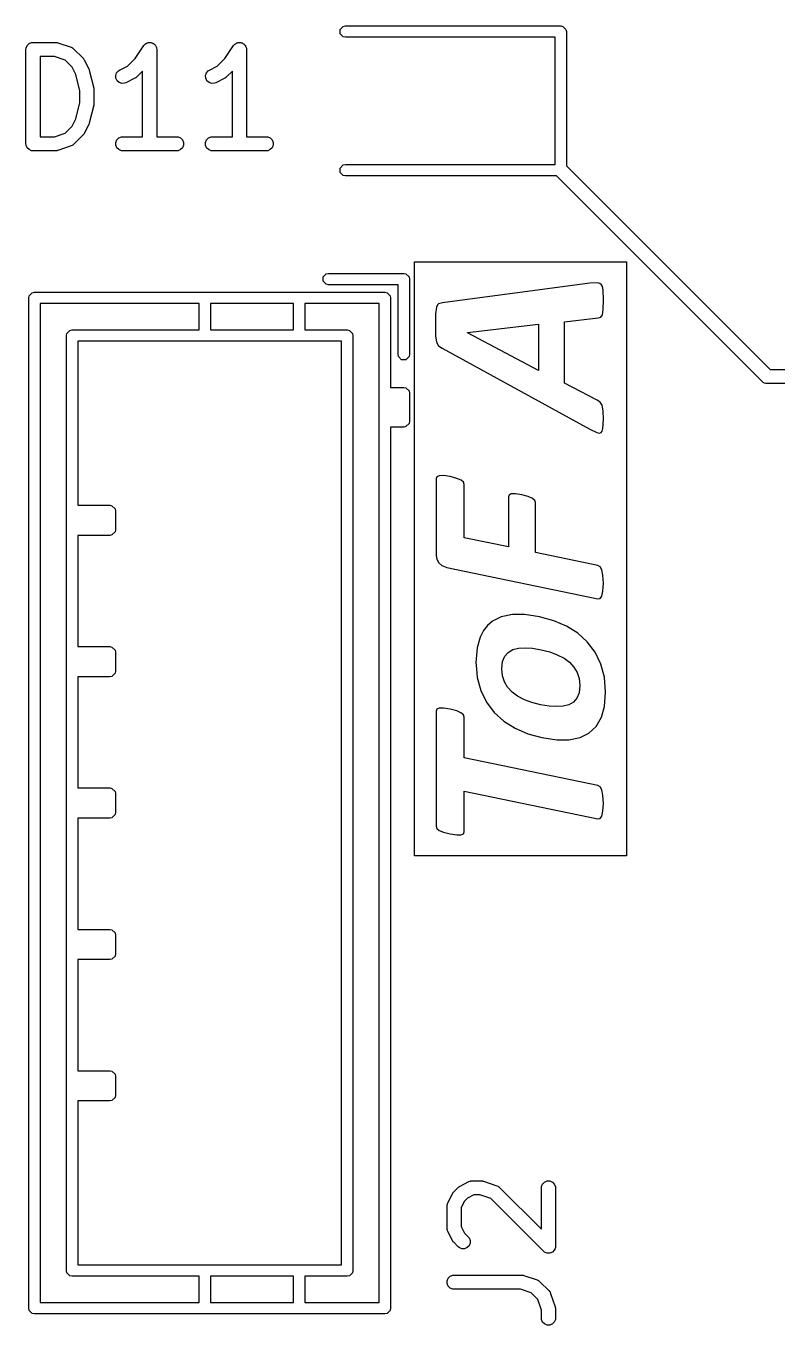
# Model space of a CAD drawing. Extents: x 34.8 to 94.5, y -157.8 to -74.1.
# Drawn here: x 36.91 to 44.88, y -103.79 to -90 of the extents above; entities that cross this region are included whole.
import ezdxf

# ---------------------------------------------------------------- set-up
doc = ezdxf.new("R2010")
doc.units = 0
doc.layers.add('BLACK', color=7, linetype='CONTINUOUS')

msp = doc.modelspace()

# ---------------------------------------------------------------- linework, layer by layer
at = {"layer": 'BLACK', "linetype": 'CONTINUOUS'}
for p, q in [((40.244567, -90.042039), (40.277039, -90.009567)), ((40.244567, -90.087961), (40.244567, -90.042039)), ((40.277039, -90.120433), (40.244567, -90.087961)), ((40.277039, -90.009567), (40.3, -90.005)), ((40.3, -90.125), (40.277039, -90.120433)), ((40.3, -90.005), (42.585, -90.005)), ((42.525, -90.125), (40.3, -90.125)), ((42.525, -91.475), (42.525, -90.125)), ((42.585, -90.005), (42.607961, -90.009567)), ((42.607961, -90.009567), (42.640433, -90.042039)), ((42.640433, -90.042039), (42.645, -90.065)), ((42.645, -90.065), (42.645, -91.488934)), ((36.910714, -90.254819), (36.912155, -90.240187)), ((36.910714, -91.254819), (36.910714, -90.254819)), ((36.912155, -90.240187), (36.923354, -90.213151)), ((36.923354, -90.213151), (36.944046, -90.192459)), ((36.944046, -90.192459), (36.971082, -90.18126)), ((36.971082, -90.18126), (36.985714, -90.179819)), ((36.985714, -90.179819), (37.223809, -90.179819)), ((37.223809, -90.179819), (37.231214, -90.180548)), ((37.231214, -90.180548), (37.233189, -90.180408)), ((37.233189, -90.180408), (37.235786, -90.180998)), ((37.235786, -90.180998), (37.238441, -90.18126)), ((37.238441, -90.18126), (37.240272, -90.182018)), ((37.240272, -90.182018), (37.247526, -90.183668)), ((37.247526, -90.183668), (37.390383, -90.231287)), ((37.390383, -90.231287), (37.403808, -90.237281)), ((37.403808, -90.237281), (37.405843, -90.239046)), ((37.405843, -90.239046), (37.408334, -90.240078)), ((37.408334, -90.240078), (37.419699, -90.249405)), ((37.419699, -90.249405), (37.514937, -90.344643)), ((38.070285, -90.349896), (38.161405, -90.213216)), ((38.161405, -90.213216), (38.161439, -90.213173)), ((38.161439, -90.213173), (38.161449, -90.213151)), ((38.161449, -90.213151), (38.1615, -90.213099)), ((38.1615, -90.213099), (38.170721, -90.201841)), ((38.170721, -90.201841), (38.17689, -90.197709)), ((38.17689, -90.197709), (38.182141, -90.192459)), ((38.182141, -90.192459), (38.18893, -90.189646)), ((38.18893, -90.189646), (38.195036, -90.185558)), ((38.195036, -90.185558), (38.202316, -90.184101)), ((38.202316, -90.184101), (38.209177, -90.18126)), ((38.209177, -90.18126), (38.216525, -90.18126)), ((38.216525, -90.18126), (38.22373, -90.179819)), ((38.22373, -90.179819), (38.231014, -90.18126)), ((38.231014, -90.18126), (38.238441, -90.18126)), ((38.238441, -90.18126), (38.245229, -90.184072)), ((38.245229, -90.184072), (38.252438, -90.185498)), ((38.252438, -90.185498), (38.258617, -90.189617)), ((38.258617, -90.189617), (38.265477, -90.192459)), ((38.265477, -90.192459), (38.27067, -90.197652)), ((38.27067, -90.197652), (38.276787, -90.20173)), ((38.276787, -90.20173), (38.28092, -90.207902)), ((38.28092, -90.207902), (38.286169, -90.213151)), ((38.286169, -90.213151), (38.28898, -90.219938)), ((38.28898, -90.219938), (38.29307, -90.226045)), ((38.29307, -90.226045), (38.294526, -90.233326)), ((38.294526, -90.233326), (38.297368, -90.240187)), ((38.297368, -90.240187), (38.298793, -90.254663)), ((38.298793, -90.254663), (38.298809, -90.25474)), ((38.298809, -90.25474), (38.298803, -90.254766)), ((38.298803, -90.254766), (38.298809, -90.254819)), ((38.298809, -90.254819), (38.298809, -91.179819)), ((39.022666, -90.349896), (39.113786, -90.213216)), ((39.113786, -90.213216), (39.11382, -90.213173)), ((39.11382, -90.213173), (39.11383, -90.213151)), ((39.11383, -90.213151), (39.113881, -90.213099)), ((39.113881, -90.213099), (39.123102, -90.201841)), ((39.123102, -90.201841), (39.129271, -90.197709)), ((39.129271, -90.197709), (39.134522, -90.192459)), ((39.134522, -90.192459), (39.141311, -90.189646)), ((39.141311, -90.189646), (39.147417, -90.185558)), ((39.147417, -90.185558), (39.154697, -90.184101)), ((39.154697, -90.184101), (39.161558, -90.18126)), ((39.161558, -90.18126), (39.168906, -90.18126)), ((39.168906, -90.18126), (39.176111, -90.179819)), ((39.176111, -90.179819), (39.183395, -90.18126)), ((39.183395, -90.18126), (39.190822, -90.18126)), ((39.190822, -90.18126), (39.19761, -90.184072)), ((39.19761, -90.184072), (39.204819, -90.185498)), ((39.204819, -90.185498), (39.210998, -90.189617)), ((39.210998, -90.189617), (39.217858, -90.192459)), ((39.217858, -90.192459), (39.223051, -90.197652)), ((39.223051, -90.197652), (39.229168, -90.20173)), ((39.229168, -90.20173), (39.233301, -90.207902)), ((39.233301, -90.207902), (39.23855, -90.213151)), ((39.23855, -90.213151), (39.241361, -90.219938)), ((39.241361, -90.219938), (39.245451, -90.226045)), ((39.245451, -90.226045), (39.246907, -90.233326)), ((39.246907, -90.233326), (39.249749, -90.240187)), ((39.249749, -90.240187), (39.251174, -90.254663)), ((39.251174, -90.254663), (39.25119, -90.25474)), ((39.25119, -90.25474), (39.251184, -90.254766)), ((39.251184, -90.254766), (39.25119, -90.254819)), ((39.25119, -90.254819), (39.25119, -91.179819)), ((37.211639, -90.329819), (37.060714, -90.329819)), ((37.060714, -90.329819), (37.060714, -91.179819)), ((37.326152, -90.36799), (37.211639, -90.329819)), ((37.400265, -90.442103), (37.326152, -90.36799)), ((37.514937, -90.344643), (37.519657, -90.350393)), ((37.519657, -90.350393), (37.521154, -90.351692)), ((37.521154, -90.351692), (37.522573, -90.353946)), ((37.522573, -90.353946), (37.524265, -90.356008)), ((37.524265, -90.356008), (37.525023, -90.35784)), ((37.525023, -90.35784), (37.528986, -90.364135)), ((37.528986, -90.364135), (37.576605, -90.459373)), ((37.988906, -90.431275), (38.070285, -90.349896)), ((38.941287, -90.431275), (39.022666, -90.349896)), ((37.438758, -90.51909), (37.400265, -90.442103)), ((37.482142, -90.692624), (37.438758, -90.51909)), ((37.576605, -90.459373), (37.577014, -90.460442)), ((37.577014, -90.460442), (37.577337, -90.460878)), ((37.577337, -90.460878), (37.579523, -90.466997)), ((37.579523, -90.466997), (37.58186, -90.473104)), ((37.58186, -90.473104), (37.581898, -90.473644)), ((37.581898, -90.473644), (37.582284, -90.474724)), ((37.582284, -90.474724), (37.629903, -90.6652)), ((37.863684, -90.531152), (37.872938, -90.503391)), ((37.865758, -90.560342), (37.863684, -90.531152)), ((37.872938, -90.503391), (37.892111, -90.481283)), ((37.892111, -90.481283), (37.904554, -90.473451)), ((37.904554, -90.473451), (37.988906, -90.431275)), ((38.079317, -90.552164), (38.077057, -90.553585)), ((38.080616, -90.550665), (38.079317, -90.552164)), ((38.086366, -90.545947), (38.080616, -90.550665)), ((38.148809, -90.483504), (38.086366, -90.545947)), ((38.148809, -91.179819), (38.148809, -90.483504)), ((38.816065, -90.531152), (38.825319, -90.503391)), ((38.818139, -90.560342), (38.816065, -90.531152)), ((38.825319, -90.503391), (38.844492, -90.481283)), ((38.844492, -90.481283), (38.856935, -90.473451)), ((38.856935, -90.473451), (38.941287, -90.431275)), ((39.031698, -90.552164), (39.029438, -90.553585)), ((39.032997, -90.550665), (39.031698, -90.552164)), ((39.038747, -90.545947), (39.032997, -90.550665)), ((39.10119, -90.483504), (39.038747, -90.545947)), ((39.10119, -91.179819), (39.10119, -90.483504)), ((37.629903, -90.6652), (37.630278, -90.667736)), ((37.630278, -90.667736), (37.630701, -90.668758)), ((37.630701, -90.668758), (37.631243, -90.67427)), ((37.631243, -90.67427), (37.632053, -90.679744)), ((37.632053, -90.679744), (37.63189, -90.680836)), ((37.63189, -90.680836), (37.632142, -90.68339)), ((37.632142, -90.68339), (37.632142, -90.826247)), ((37.878845, -90.586517), (37.865758, -90.560342)), ((37.900953, -90.60569), (37.878845, -90.586517)), ((37.928714, -90.614944), (37.900953, -90.60569)), ((37.957904, -90.61287), (37.928714, -90.614944)), ((37.971636, -90.607615), (37.957904, -90.61287)), ((38.066874, -90.559996), (37.971636, -90.607615)), ((38.073173, -90.556031), (38.066874, -90.559996)), ((38.075001, -90.555274), (38.073173, -90.556031)), ((38.077057, -90.553585), (38.075001, -90.555274)), ((38.831226, -90.586517), (38.818139, -90.560342)), ((38.853334, -90.60569), (38.831226, -90.586517)), ((38.881095, -90.614944), (38.853334, -90.60569)), ((38.910285, -90.61287), (38.881095, -90.614944)), ((38.924017, -90.607615), (38.910285, -90.61287)), ((39.019255, -90.559996), (38.924017, -90.607615)), ((39.025554, -90.556031), (39.019255, -90.559996)), ((39.027382, -90.555274), (39.025554, -90.556031)), ((39.029438, -90.553585), (39.027382, -90.555274)), ((37.438758, -90.990547), (37.482142, -90.817013)), ((37.482142, -90.817013), (37.482142, -90.692624)), ((37.632142, -90.826247), (37.63189, -90.8288)), ((37.63189, -90.8288), (37.632053, -90.829893)), ((37.629903, -90.844437), (37.582284, -91.034913)), ((37.630278, -90.8419), (37.629903, -90.844437)), ((37.630701, -90.840879), (37.630278, -90.8419)), ((37.631243, -90.835366), (37.630701, -90.840879)), ((37.632053, -90.829893), (37.631243, -90.835366)), ((37.326152, -91.141647), (37.400264, -91.067534)), ((37.400264, -91.067534), (37.438758, -90.990547)), ((37.576605, -91.050264), (37.528986, -91.145502)), ((37.577014, -91.049194), (37.576605, -91.050264)), ((37.577337, -91.048759), (37.577014, -91.049194)), ((37.579529, -91.042622), (37.577337, -91.048759)), ((37.58186, -91.036533), (37.579529, -91.042622)), ((37.581898, -91.035992), (37.58186, -91.036533)), ((37.582284, -91.034913), (37.581898, -91.035992)), ((37.060714, -91.179819), (37.211639, -91.179819)), ((37.211639, -91.179819), (37.326152, -91.141647)), ((37.514938, -91.164993), (37.419699, -91.260233)), ((37.519655, -91.159244), (37.514938, -91.164993)), ((37.521154, -91.157945), (37.519655, -91.159244)), ((37.522575, -91.155686), (37.521154, -91.157945)), ((37.524265, -91.153628), (37.522575, -91.155686)), ((37.525022, -91.151798), (37.524265, -91.153628)), ((37.528986, -91.145502), (37.525022, -91.151798)), ((37.864536, -91.240187), (37.875735, -91.213151)), ((37.864536, -91.269451), (37.864536, -91.240187)), ((37.875735, -91.213151), (37.896427, -91.192459)), ((37.896427, -91.192459), (37.923463, -91.18126)), ((37.923463, -91.18126), (37.938095, -91.179819)), ((37.938095, -91.179819), (38.148809, -91.179819)), ((38.298809, -91.179819), (38.509523, -91.179819)), ((38.509523, -91.179819), (38.524155, -91.18126)), ((38.524155, -91.18126), (38.551191, -91.192459)), ((38.551191, -91.192459), (38.571883, -91.213151)), ((38.571883, -91.213151), (38.583082, -91.240187)), ((38.583082, -91.240187), (38.583082, -91.269451)), ((38.816917, -91.240187), (38.828116, -91.213151)), ((38.816917, -91.269451), (38.816917, -91.240187)), ((38.828116, -91.213151), (38.848808, -91.192459)), ((38.848808, -91.192459), (38.875844, -91.18126)), ((38.875844, -91.18126), (38.890476, -91.179819)), ((38.890476, -91.179819), (39.10119, -91.179819)), ((39.25119, -91.179819), (39.461904, -91.179819)), ((39.461904, -91.179819), (39.476536, -91.18126)), ((39.476536, -91.18126), (39.503572, -91.192459)), ((39.503572, -91.192459), (39.524264, -91.213151)), ((39.524264, -91.213151), (39.535463, -91.240187)), ((39.535463, -91.240187), (39.535463, -91.269451)), ((36.912155, -91.269451), (36.910714, -91.254819)), ((36.923354, -91.296487), (36.912155, -91.269451)), ((36.944046, -91.317179), (36.923354, -91.296487)), ((36.971082, -91.328378), (36.944046, -91.317179)), ((36.985714, -91.329819), (36.971082, -91.328378)), ((37.223809, -91.329819), (36.985714, -91.329819)), ((37.231214, -91.329089), (37.223809, -91.329819)), ((37.233189, -91.32923), (37.231214, -91.329089)), ((37.235786, -91.328639), (37.233189, -91.32923)), ((37.238441, -91.328378), (37.235786, -91.328639)), ((37.240272, -91.327619), (37.238441, -91.328378)), ((37.247526, -91.32597), (37.240272, -91.327619)), ((37.390383, -91.278351), (37.247526, -91.32597)), ((37.403808, -91.272357), (37.390383, -91.278351)), ((37.405843, -91.270591), (37.403808, -91.272357)), ((37.408334, -91.26956), (37.405843, -91.270591)), ((37.419699, -91.260233), (37.408334, -91.26956)), ((37.875735, -91.296487), (37.864536, -91.269451)), ((37.896427, -91.317179), (37.875735, -91.296487)), ((37.923463, -91.328378), (37.896427, -91.317179)), ((37.938095, -91.329819), (37.923463, -91.328378)), ((38.509523, -91.329819), (37.938095, -91.329819)), ((38.524155, -91.328378), (38.509523, -91.329819)), ((38.551191, -91.317179), (38.524155, -91.328378)), ((38.571883, -91.296487), (38.551191, -91.317179)), ((38.583082, -91.269451), (38.571883, -91.296487)), ((38.828116, -91.296487), (38.816917, -91.269451)), ((38.848808, -91.317179), (38.828116, -91.296487)), ((38.875844, -91.328378), (38.848808, -91.317179)), ((38.890476, -91.329819), (38.875844, -91.328378)), ((39.461904, -91.329819), (38.890476, -91.329819)), ((39.476536, -91.328378), (39.461904, -91.329819)), ((39.503572, -91.317179), (39.476536, -91.328378)), ((39.524264, -91.296487), (39.503572, -91.317179)), ((39.535463, -91.269451), (39.524264, -91.296487)), ((40.244567, -91.512039), (40.277039, -91.479567)), ((40.244567, -91.557961), (40.244567, -91.512039)), ((40.277039, -91.479567), (40.3, -91.475)), ((40.3, -91.475), (42.525, -91.475)), ((42.645, -91.488934), (44.806066, -93.65)), ((40.277039, -91.590433), (40.244567, -91.557961)), ((40.3, -91.595), (40.277039, -91.590433)), ((42.538934, -91.595), (40.3, -91.595)), ((44.721967, -93.778033), (42.538934, -91.595)), ((41.033597, -98.810131), (41.033597, -92.507889)), ((41.033597, -92.507889), (43.283485, -92.507889)), ((43.283485, -92.507889), (43.283485, -98.810131)), ((40.064567, -92.667039), (40.097039, -92.634567)), ((40.064567, -92.712961), (40.064567, -92.667039)), ((40.097039, -92.745433), (40.064567, -92.712961)), ((40.097039, -92.634567), (40.12, -92.63)), ((40.12, -92.75), (40.097039, -92.745433)), ((40.12, -92.63), (40.92, -92.63)), ((40.86, -92.75), (40.12, -92.75)), ((40.86, -93.49), (40.86, -92.75)), ((40.92, -92.63), (40.942961, -92.634567)), ((40.942961, -92.634567), (40.975433, -92.667039)), ((40.975433, -92.667039), (40.98, -92.69)), ((40.98, -92.69), (40.98, -93.49)), ((42.89591, -92.734019), (41.330924, -92.943091)), ((42.973702, -92.730111), (42.89591, -92.734019)), ((42.999363, -92.736233), (42.973702, -92.730111)), ((43.016688, -92.749772), (42.999363, -92.736233)), ((43.027634, -92.770672), (43.016688, -92.749772)), ((36.94, -92.89), (36.944567, -92.867039)), ((36.94, -103.61), (36.94, -92.89)), ((36.944567, -92.867039), (36.977039, -92.834567)), ((36.977039, -92.834567), (37, -92.83)), ((37, -92.83), (40.72, -92.83)), ((40.72, -92.83), (40.742961, -92.834567)), ((40.742961, -92.834567), (40.775433, -92.867039)), ((40.775433, -92.867039), (40.78, -92.89)), ((40.78, -92.89), (40.78, -93.84)), ((43.034396, -92.805582), (43.027634, -92.770672)), ((43.037815, -92.909019), (43.034396, -92.805582)), ((37.06, -92.95), (37.06, -103.55)), ((38.75, -92.95), (37.06, -92.95)), ((38.75, -93.23), (38.75, -92.95)), ((38.87, -92.95), (38.87, -93.23)), ((39.75, -92.95), (38.87, -92.95)), ((39.75, -93.23), (39.75, -92.95)), ((39.87, -92.95), (39.87, -93.23)), ((40.66, -92.95), (39.87, -92.95)), ((40.66, -103.55), (40.66, -92.95)), ((41.267543, -92.98681), (41.257896, -93.05764)), ((41.277505, -92.965378), (41.267543, -92.98681)), ((41.290013, -92.953959), (41.277505, -92.965378)), ((41.330924, -92.943091), (41.290013, -92.953959)), ((43.027557, -93.071318), (43.035739, -93.014898)), ((43.035739, -93.014898), (43.037815, -92.909019)), ((41.257896, -93.05764), (41.255819, -93.182693)), ((41.597393, -93.257675), (42.350027, -93.169626)), ((42.350027, -93.169626), (42.350027, -93.660065)), ((42.623579, -93.144957), (42.981884, -93.103192)), ((42.623579, -93.794521), (42.623579, -93.144957)), ((42.981884, -93.103192), (43.010582, -93.095742)), ((43.010582, -93.095742), (43.027557, -93.071318)), ((37.34, -93.29), (37.344567, -93.267039)), ((37.34, -103.21), (37.34, -93.29)), ((37.344567, -93.267039), (37.377039, -93.234567)), ((37.377039, -93.234567), (37.4, -93.23)), ((37.4, -93.23), (38.75, -93.23)), ((38.87, -93.23), (39.75, -93.23)), ((39.87, -93.23), (40.32, -93.23)), ((40.32, -93.23), (40.342961, -93.234567)), ((40.342961, -93.234567), (40.375433, -93.267039)), ((40.375433, -93.267039), (40.38, -93.29)), ((40.38, -93.29), (40.38, -103.21)), ((41.255819, -93.182693), (41.257233, -93.257675)), ((41.257233, -93.257675), (41.257896, -93.292846)), ((41.257896, -93.292846), (41.267421, -93.359525)), ((41.597393, -93.259019), (41.597393, -93.257675)), ((42.350027, -93.660065), (41.597393, -93.259019)), ((37.46, -93.35), (37.46, -95.09)), ((40.26, -93.35), (37.46, -93.35)), ((40.26, -103.15), (40.26, -93.35)), ((41.267421, -93.359525), (41.289281, -93.398115)), ((41.289281, -93.398115), (41.326772, -93.424615)), ((41.326772, -93.424615), (42.893224, -94.283617)), ((40.864567, -93.512961), (40.86, -93.49)), ((40.897039, -93.545433), (40.864567, -93.512961)), ((40.942961, -93.545433), (40.897039, -93.545433)), ((40.975433, -93.512961), (40.942961, -93.545433)), ((40.98, -93.49), (40.975433, -93.512961)), ((44.806066, -93.65), (49.275, -93.65)), ((40.78, -93.84), (40.92, -93.84)), ((40.92, -93.84), (40.942961, -93.844567)), ((40.942961, -93.844567), (40.975433, -93.877039)), ((42.972358, -93.976604), (42.623579, -93.794521)), ((44.733333, -93.787361), (44.721967, -93.778033)), ((44.747027, -93.793033), (44.733333, -93.787361)), ((44.760368, -93.798559), (44.747027, -93.793033)), ((44.775, -93.8), (44.760368, -93.798559)), ((49.275, -93.8), (44.775, -93.8)), ((40.975433, -93.877039), (40.98, -93.9)), ((40.98, -93.9), (40.98, -94.2)), ((43.004354, -93.997243), (42.972358, -93.976604)), ((43.02487, -94.029605), (43.004354, -93.997243)), ((43.035006, -94.086636), (43.02487, -94.029605)), ((43.037815, -94.179936), (43.035006, -94.086636)), ((40.92, -94.26), (40.78, -94.26)), ((40.78, -94.26), (40.78, -103.61)), ((40.942961, -94.255433), (40.92, -94.26)), ((40.975433, -94.222961), (40.942961, -94.255433)), ((40.98, -94.2), (40.975433, -94.222961)), ((43.033663, -94.275435), (43.037815, -94.179936)), ((42.893224, -94.283617), (42.969672, -94.319521)), ((42.969672, -94.319521), (42.996482, -94.324472)), ((42.996482, -94.324472), (43.014002, -94.319399)), ((43.014002, -94.319399), (43.025901, -94.305116)), ((43.025901, -94.305116), (43.033663, -94.275435)), ((41.271207, -94.788101), (41.263635, -94.807885)), ((41.263635, -94.807885), (41.263635, -95.621824)), ((41.29612, -94.776622), (41.271207, -94.788101)), ((41.342404, -94.775523), (41.29612, -94.776622)), ((41.412868, -94.786758), (41.342404, -94.775523)), ((41.482599, -94.804587), (41.412868, -94.786758)), ((41.52754, -94.824615), (41.482599, -94.804587)), ((41.55233, -94.846597), (41.52754, -94.824615)), ((41.560635, -94.869678), (41.55233, -94.846597)), ((41.560635, -95.434978), (41.560635, -94.869678)), ((37.46, -95.09), (37.8, -95.09)), ((37.8, -95.09), (37.822961, -95.094567)), ((37.822961, -95.094567), (37.855433, -95.127039)), ((42.03642, -94.981908), (42.029581, -95.001814)), ((42.029581, -95.001814), (42.029581, -95.532431)), ((42.059745, -94.970062), (42.03642, -94.981908)), ((42.103586, -94.968474), (42.059745, -94.970062)), ((42.172096, -94.979343), (42.103586, -94.968474)), ((42.240729, -94.997051), (42.172096, -94.979343)), ((42.285914, -95.017201), (42.240729, -94.997051)), ((42.311315, -95.039061), (42.285914, -95.017201)), ((42.318764, -95.061897), (42.311315, -95.039061)), ((42.318764, -95.592515), (42.318764, -95.061897)), ((37.855433, -95.127039), (37.86, -95.15)), ((37.86, -95.15), (37.86, -95.35)), ((37.855433, -95.372961), (37.822961, -95.405433)), ((37.86, -95.35), (37.855433, -95.372961)), ((37.8, -95.41), (37.46, -95.41)), ((37.46, -95.41), (37.46, -96.59)), ((37.822961, -95.405433), (37.8, -95.41)), ((42.029581, -95.532431), (41.560635, -95.434978)), ((41.263635, -95.621824), (41.270275, -95.663756)), ((42.977609, -95.729535), (42.318764, -95.592515)), ((41.270275, -95.663756), (41.290258, -95.701569)), ((41.290258, -95.701569), (41.323423, -95.730309)), ((41.323423, -95.730309), (41.376964, -95.749563)), ((41.376964, -95.749563), (42.977732, -96.082344)), ((43.003743, -95.742968), (42.977609, -95.729535)), ((43.022184, -95.775575), (43.003743, -95.742968)), ((43.033663, -95.832117), (43.022184, -95.775575)), ((43.037815, -95.918457), (43.033663, -95.832117)), ((43.033663, -96.002476), (43.037815, -95.918457)), ((43.003743, -96.079169), (43.022184, -96.054256)), ((43.022184, -96.054256), (43.033663, -96.002476)), ((42.977732, -96.082344), (43.003743, -96.079169)), ((41.860809, -96.320969), (41.808738, -96.364976)), ((41.954289, -96.274772), (41.860809, -96.320969)), ((42.07269, -96.250749), (41.954289, -96.274772)), ((42.202532, -96.2503), (42.07269, -96.250749)), ((42.36114, -96.27322), (42.202532, -96.2503)), ((42.511901, -96.31486), (42.36114, -96.27322)), ((42.645683, -96.372504), (42.511901, -96.31486)), ((41.765277, -96.420192), (41.730139, -96.488275)), ((41.808738, -96.364976), (41.765277, -96.420192)), ((42.765998, -96.448374), (42.645683, -96.372504)), ((42.86709, -96.540177), (42.765998, -96.448374)), ((37.46, -96.59), (37.8, -96.59)), ((37.8, -96.59), (37.822961, -96.594567)), ((37.822961, -96.594567), (37.855433, -96.627039)), ((41.697727, -96.604106), (41.685687, -96.75682)), ((41.730139, -96.488275), (41.697727, -96.604106)), ((42.078185, -96.622121), (42.137248, -96.606549)), ((42.137248, -96.606549), (42.210198, -96.602093)), ((42.210198, -96.602093), (42.2875, -96.607818)), ((42.2875, -96.607818), (42.376161, -96.622609)), ((42.949111, -96.648631), (42.86709, -96.540177)), ((37.855433, -96.627039), (37.86, -96.65)), ((37.86, -96.65), (37.86, -96.85)), ((41.959239, -96.825941), (41.967899, -96.747321)), ((41.967899, -96.747321), (41.990746, -96.692829)), ((41.990746, -96.692829), (42.028117, -96.650813)), ((42.028117, -96.650813), (42.078185, -96.622121)), ((42.376161, -96.622609), (42.469972, -96.646647)), ((42.469972, -96.646647), (42.549207, -96.675976)), ((42.549207, -96.675976), (42.620644, -96.713432)), ((42.620644, -96.713432), (42.678412, -96.756332)), ((43.010704, -96.774528), (42.949111, -96.648631)), ((37.855433, -96.872961), (37.822961, -96.905433)), ((37.86, -96.85), (37.855433, -96.872961)), ((41.685687, -96.75682), (41.691389, -96.825941)), ((41.691389, -96.825941), (41.698817, -96.915992)), ((41.966422, -96.898285), (41.959239, -96.825941)), ((42.678412, -96.756332), (42.725582, -96.807483)), ((42.725582, -96.807483), (42.759745, -96.865509)), ((42.759745, -96.865509), (42.780523, -96.930004)), ((43.048176, -96.913124), (43.010704, -96.774528)), ((37.8, -96.91), (37.46, -96.91)), ((37.46, -96.91), (37.46, -98.09)), ((37.822961, -96.905433), (37.8, -96.91)), ((41.698817, -96.915992), (41.736367, -97.054064)), ((41.987327, -96.962717), (41.966422, -96.898285)), ((42.021532, -97.020708), (41.987327, -96.962717)), ((42.06927, -97.072016), (42.021532, -97.020708)), ((42.787711, -97.003506), (42.7793, -97.081124)), ((42.780523, -96.930004), (42.787711, -97.003506)), ((43.061263, -97.072382), (43.048176, -96.913124)), ((41.736367, -97.054064), (41.797709, -97.179462)), ((42.127546, -97.115169), (42.06927, -97.072016)), ((42.199207, -97.153105), (42.127546, -97.115169)), ((42.278377, -97.182892), (42.199207, -97.153105)), ((42.756936, -97.13613), (42.719975, -97.17858)), ((42.7793, -97.081124), (42.756936, -97.13613)), ((43.049089, -97.223976), (43.061263, -97.072382)), ((41.271207, -97.25471), (41.263635, -97.275104)), ((41.263635, -97.275104), (41.263635, -98.493876)), ((41.29612, -97.243108), (41.271207, -97.25471)), ((41.342404, -97.242742), (41.29612, -97.243108)), ((41.412868, -97.253977), (41.342404, -97.242742)), ((41.481256, -97.271562), (41.412868, -97.253977)), ((41.526807, -97.29098), (41.481256, -97.271562)), ((41.55233, -97.313084), (41.526807, -97.29098)), ((41.797709, -97.179462), (41.879249, -97.287682)), ((41.879249, -97.287682), (41.979819, -97.379486)), ((42.372131, -97.207082), (42.278377, -97.182892)), ((42.460898, -97.221714), (42.372131, -97.207082)), ((42.538217, -97.226988), (42.460898, -97.221714)), ((42.611101, -97.222161), (42.538217, -97.226988)), ((42.670108, -97.20696), (42.611101, -97.222161)), ((42.719975, -97.17858), (42.670108, -97.20696)), ((43.0162, -97.339706), (43.049089, -97.223976)), ((41.560635, -97.336897), (41.55233, -97.313084)), ((41.560635, -97.769818), (41.560635, -97.336897)), ((41.979819, -97.379486), (42.100655, -97.456088)), ((42.884919, -97.507501), (42.959857, -97.436938)), ((42.959857, -97.436938), (43.0162, -97.339706)), ((42.100655, -97.456088), (42.235005, -97.514287)), ((42.235005, -97.514287), (42.385809, -97.555983)), ((42.385809, -97.555983), (42.543224, -97.578737)), ((42.543224, -97.578737), (42.672916, -97.578331)), ((42.672916, -97.578331), (42.791301, -97.554104)), ((42.791301, -97.554104), (42.884919, -97.507501)), ((42.980662, -98.064985), (41.560635, -97.769818)), ((37.46, -98.09), (37.8, -98.09)), ((37.8, -98.09), (37.822961, -98.094567)), ((37.822961, -98.094567), (37.855433, -98.127039)), ((37.855433, -98.127039), (37.86, -98.15)), ((41.560635, -98.555669), (41.560635, -98.122749)), ((41.560635, -98.122749), (42.980662, -98.417916)), ((43.005209, -98.078785), (42.980662, -98.064985)), ((43.022916, -98.111147), (43.005209, -98.078785)), ((43.033663, -98.167567), (43.022916, -98.111147)), ((37.86, -98.15), (37.86, -98.35)), ((43.037815, -98.253296), (43.033663, -98.167567)), ((43.033663, -98.337316), (43.037815, -98.253296)), ((37.822961, -98.405433), (37.8, -98.41)), ((37.855433, -98.372961), (37.822961, -98.405433)), ((37.86, -98.35), (37.855433, -98.372961)), ((43.005209, -98.414375), (43.022916, -98.389218)), ((43.022916, -98.389218), (43.033663, -98.337316)), ((37.8, -98.41), (37.46, -98.41)), ((37.46, -98.41), (37.46, -99.59)), ((41.263635, -98.493876), (41.271207, -98.5183)), ((41.271207, -98.5183), (41.29612, -98.539427)), ((41.29612, -98.539427), (41.342404, -98.559088)), ((42.980662, -98.417916), (43.005209, -98.414375)), ((41.342404, -98.559088), (41.412868, -98.57704)), ((41.412868, -98.57704), (41.481256, -98.587909)), ((41.481256, -98.587909), (41.526807, -98.587299)), ((41.526807, -98.587299), (41.55233, -98.576674)), ((41.55233, -98.576674), (41.560635, -98.555669)), ((43.283485, -98.810131), (41.033597, -98.810131)), ((37.46, -99.59), (37.8, -99.59)), ((37.8, -99.59), (37.822961, -99.594567)), ((37.822961, -99.594567), (37.855433, -99.627039)), ((37.855433, -99.627039), (37.86, -99.65)), ((37.86, -99.65), (37.86, -99.85)), ((37.8, -99.91), (37.46, -99.91)), ((37.46, -99.91), (37.46, -101.09)), ((37.822961, -99.905433), (37.8, -99.91)), ((37.855433, -99.872961), (37.822961, -99.905433)), ((37.86, -99.85), (37.855433, -99.872961)), ((37.46, -101.09), (37.8, -101.09)), ((37.8, -101.09), (37.822961, -101.094567)), ((37.822961, -101.094567), (37.855433, -101.127039)), ((37.855433, -101.127039), (37.86, -101.15)), ((37.86, -101.15), (37.86, -101.35)), ((37.8, -101.41), (37.46, -101.41)), ((37.46, -101.41), (37.46, -103.15)), ((37.822961, -101.405433), (37.8, -101.41)), ((37.855433, -101.372961), (37.822961, -101.405433)), ((37.86, -101.35), (37.855433, -101.372961)), ((41.516516, -102.31387), (41.611754, -102.266251)), ((41.611754, -102.266251), (41.625485, -102.260996)), ((41.625485, -102.260996), (41.628174, -102.260804)), ((41.628174, -102.260804), (41.630663, -102.259774)), ((41.630663, -102.259774), (41.645295, -102.258333)), ((41.645295, -102.258333), (41.740533, -102.258333)), ((41.740533, -102.258333), (41.747938, -102.259062)), ((41.747938, -102.259062), (41.749913, -102.258922)), ((41.749913, -102.258922), (41.75251, -102.259512)), ((41.75251, -102.259512), (41.755165, -102.259774)), ((41.755165, -102.259774), (41.756996, -102.260532)), ((41.756996, -102.260532), (41.76425, -102.262182)), ((41.76425, -102.262182), (41.907107, -102.309801)), ((42.413151, -102.270973), (42.440187, -102.259774)), ((42.440187, -102.259774), (42.469451, -102.259774)), ((42.469451, -102.259774), (42.496487, -102.270973)), ((41.387737, -102.490268), (41.435356, -102.39503)), ((41.435356, -102.39503), (41.43932, -102.38873)), ((41.43932, -102.38873), (41.440078, -102.386903)), ((41.440078, -102.386903), (41.441766, -102.384846)), ((41.441766, -102.384846), (41.443188, -102.382587)), ((41.443188, -102.382587), (41.444686, -102.381287)), ((41.444686, -102.381287), (41.449405, -102.375538)), ((41.449405, -102.375538), (41.497024, -102.327919)), ((41.497024, -102.327919), (41.502773, -102.3232)), ((41.502773, -102.3232), (41.504073, -102.321702)), ((41.504073, -102.321702), (41.506332, -102.32028)), ((41.506332, -102.32028), (41.508389, -102.318592)), ((41.508389, -102.318592), (41.510216, -102.317834)), ((41.510216, -102.317834), (41.516516, -102.31387)), ((41.907107, -102.309801), (41.920532, -102.315795)), ((41.920532, -102.315795), (41.922567, -102.31756)), ((41.922567, -102.31756), (41.925058, -102.318592)), ((41.925058, -102.318592), (41.936423, -102.327919)), ((41.936423, -102.327919), (42.379819, -102.771314)), ((42.379819, -102.333333), (42.38126, -102.318701)), ((42.379819, -102.771314), (42.379819, -102.333333)), ((42.38126, -102.318701), (42.392459, -102.291665)), ((42.392459, -102.291665), (42.413151, -102.270973)), ((42.496487, -102.270973), (42.517179, -102.291665)), ((42.517179, -102.291665), (42.528378, -102.318701)), ((42.528378, -102.318701), (42.529819, -102.333333)), ((42.529819, -102.333333), (42.529819, -102.95238)), ((41.379819, -102.523809), (41.38126, -102.509177)), ((41.379819, -102.761904), (41.379819, -102.523809)), ((41.38126, -102.509177), (41.382291, -102.506687)), ((41.382291, -102.506687), (41.382482, -102.504)), ((41.382482, -102.504), (41.387737, -102.490268)), ((41.564077, -102.472998), (41.529819, -102.541514)), ((41.529819, -102.541514), (41.529819, -102.744199)), ((41.594484, -102.442591), (41.564077, -102.472998)), ((41.663, -102.408333), (41.594484, -102.442591)), ((41.728363, -102.408333), (41.663, -102.408333)), ((41.842876, -102.446504), (41.728363, -102.408333)), ((42.401786, -103.005413), (41.842876, -102.446504)), ((41.38126, -102.776536), (41.379819, -102.761904)), ((41.382291, -102.779025), (41.38126, -102.776536)), ((41.382482, -102.781713), (41.382291, -102.779025)), ((41.387737, -102.795445), (41.382482, -102.781713)), ((41.435356, -102.890683), (41.387737, -102.795445)), ((41.529819, -102.744199), (41.564077, -102.812715)), ((41.564077, -102.812715), (41.60309, -102.851728)), ((41.43932, -102.896982), (41.435356, -102.890683)), ((41.440078, -102.89881), (41.43932, -102.896982)), ((41.441766, -102.900866), (41.440078, -102.89881)), ((41.443188, -102.903126), (41.441766, -102.900866)), ((41.444686, -102.904425), (41.443188, -102.903126)), ((41.449405, -102.910175), (41.444686, -102.904425)), ((41.497024, -102.957794), (41.449405, -102.910175)), ((41.508389, -102.967121), (41.497024, -102.957794)), ((41.612417, -102.946428), (41.591724, -102.967121)), ((41.60309, -102.851728), (41.612417, -102.863093)), ((41.612417, -102.863093), (41.623616, -102.890129)), ((41.623616, -102.919392), (41.612417, -102.946428)), ((41.623616, -102.890129), (41.623616, -102.919392)), ((42.529819, -102.95238), (42.528378, -102.967012)), ((41.535425, -102.97832), (41.508389, -102.967121)), ((41.564688, -102.97832), (41.535425, -102.97832)), ((41.591724, -102.967121), (41.564688, -102.97832)), ((42.413151, -103.014741), (42.401786, -103.005413)), ((42.432268, -103.022659), (42.413151, -103.014741)), ((42.440187, -103.025939), (42.432268, -103.022659)), ((42.440188, -103.025939), (42.440187, -103.025939)), ((42.469451, -103.025939), (42.440188, -103.025939)), ((42.496487, -103.01474), (42.469451, -103.025939)), ((42.51718, -102.994048), (42.496487, -103.01474)), ((42.525098, -102.97493), (42.51718, -102.994048)), ((42.528378, -102.967012), (42.525098, -102.97493)), ((37.344567, -103.232961), (37.34, -103.21)), ((37.377039, -103.265433), (37.344567, -103.232961)), ((37.46, -103.15), (40.26, -103.15)), ((40.375433, -103.232961), (40.342961, -103.265433)), ((40.38, -103.21), (40.375433, -103.232961)), ((37.4, -103.27), (37.377039, -103.265433)), ((38.75, -103.27), (37.4, -103.27)), ((38.75, -103.55), (38.75, -103.27)), ((38.87, -103.27), (38.87, -103.55)), ((39.75, -103.27), (38.87, -103.27)), ((39.75, -103.55), (39.75, -103.27)), ((40.32, -103.27), (39.87, -103.27)), ((39.87, -103.27), (39.87, -103.55)), ((40.342961, -103.265433), (40.32, -103.27)), ((41.38126, -103.318701), (41.392459, -103.291665)), ((41.38126, -103.347965), (41.38126, -103.318701)), ((41.392459, -103.375001), (41.38126, -103.347965)), ((41.392459, -103.291665), (41.413151, -103.270973)), ((41.413151, -103.270973), (41.440187, -103.259774)), ((41.440187, -103.259774), (41.454819, -103.258333)), ((41.454819, -103.258333), (42.169104, -103.258333)), ((42.169104, -103.258333), (42.176509, -103.259062)), ((42.176509, -103.259062), (42.178484, -103.258922)), ((42.178484, -103.258922), (42.181081, -103.259512)), ((42.181081, -103.259512), (42.183736, -103.259774)), ((42.183736, -103.259774), (42.185567, -103.260532)), ((42.185567, -103.260532), (42.192821, -103.262182)), ((42.192821, -103.262182), (42.335678, -103.309801)), ((42.335678, -103.309801), (42.349103, -103.315795)), ((42.349103, -103.315795), (42.351137, -103.317559)), ((42.351137, -103.317559), (42.353628, -103.318591)), ((42.353628, -103.318591), (42.364994, -103.327919)), ((42.364994, -103.327919), (42.460233, -103.423157)), ((41.413151, -103.395693), (41.392459, -103.375001)), ((41.440187, -103.406892), (41.413151, -103.395693)), ((41.454819, -103.408333), (41.440187, -103.406892)), ((42.156934, -103.408333), (41.454819, -103.408333)), ((42.271447, -103.446504), (42.156934, -103.408333)), ((42.341648, -103.516704), (42.271447, -103.446504)), ((42.460233, -103.423157), (42.469561, -103.434522)), ((42.469561, -103.434522), (42.470592, -103.437012)), ((42.470592, -103.437012), (42.472357, -103.439047)), ((42.472357, -103.439047), (42.478351, -103.452473)), ((42.478351, -103.452473), (42.52597, -103.595329)), ((36.944567, -103.632961), (36.94, -103.61)), ((36.977039, -103.665433), (36.944567, -103.632961)), ((37.06, -103.55), (38.75, -103.55)), ((38.87, -103.55), (39.75, -103.55)), ((39.87, -103.55), (40.66, -103.55)), ((40.775433, -103.632961), (40.742961, -103.665433)), ((40.78, -103.61), (40.775433, -103.632961)), ((42.379819, -103.631217), (42.341648, -103.516704)), ((42.379819, -103.714285), (42.379819, -103.631217)), ((42.52597, -103.595329), (42.527619, -103.602584)), ((42.527619, -103.602584), (42.528378, -103.604415)), ((42.528378, -103.604415), (42.528639, -103.607068)), ((42.528639, -103.607068), (42.52923, -103.609666)), ((42.52923, -103.609666), (42.529089, -103.61164)), ((42.529089, -103.61164), (42.529819, -103.619047)), ((42.529819, -103.619047), (42.529819, -103.714285)), ((37, -103.67), (36.977039, -103.665433)), ((40.72, -103.67), (37, -103.67)), ((40.742961, -103.665433), (40.72, -103.67)), ((42.38126, -103.728917), (42.379819, -103.714285)), ((42.392459, -103.755953), (42.38126, -103.728917)), ((42.413151, -103.776645), (42.392459, -103.755953)), ((42.440187, -103.787844), (42.413151, -103.776645)), ((42.496487, -103.776645), (42.469451, -103.787844)), ((42.517179, -103.755953), (42.496487, -103.776645)), ((42.528378, -103.728917), (42.517179, -103.755953)), ((42.529819, -103.714285), (42.528378, -103.728917)), ((42.469451, -103.787844), (42.440187, -103.787844))]:
    msp.add_line(p, q, dxfattribs=at)

doc.saveas('drawing.dxf')
